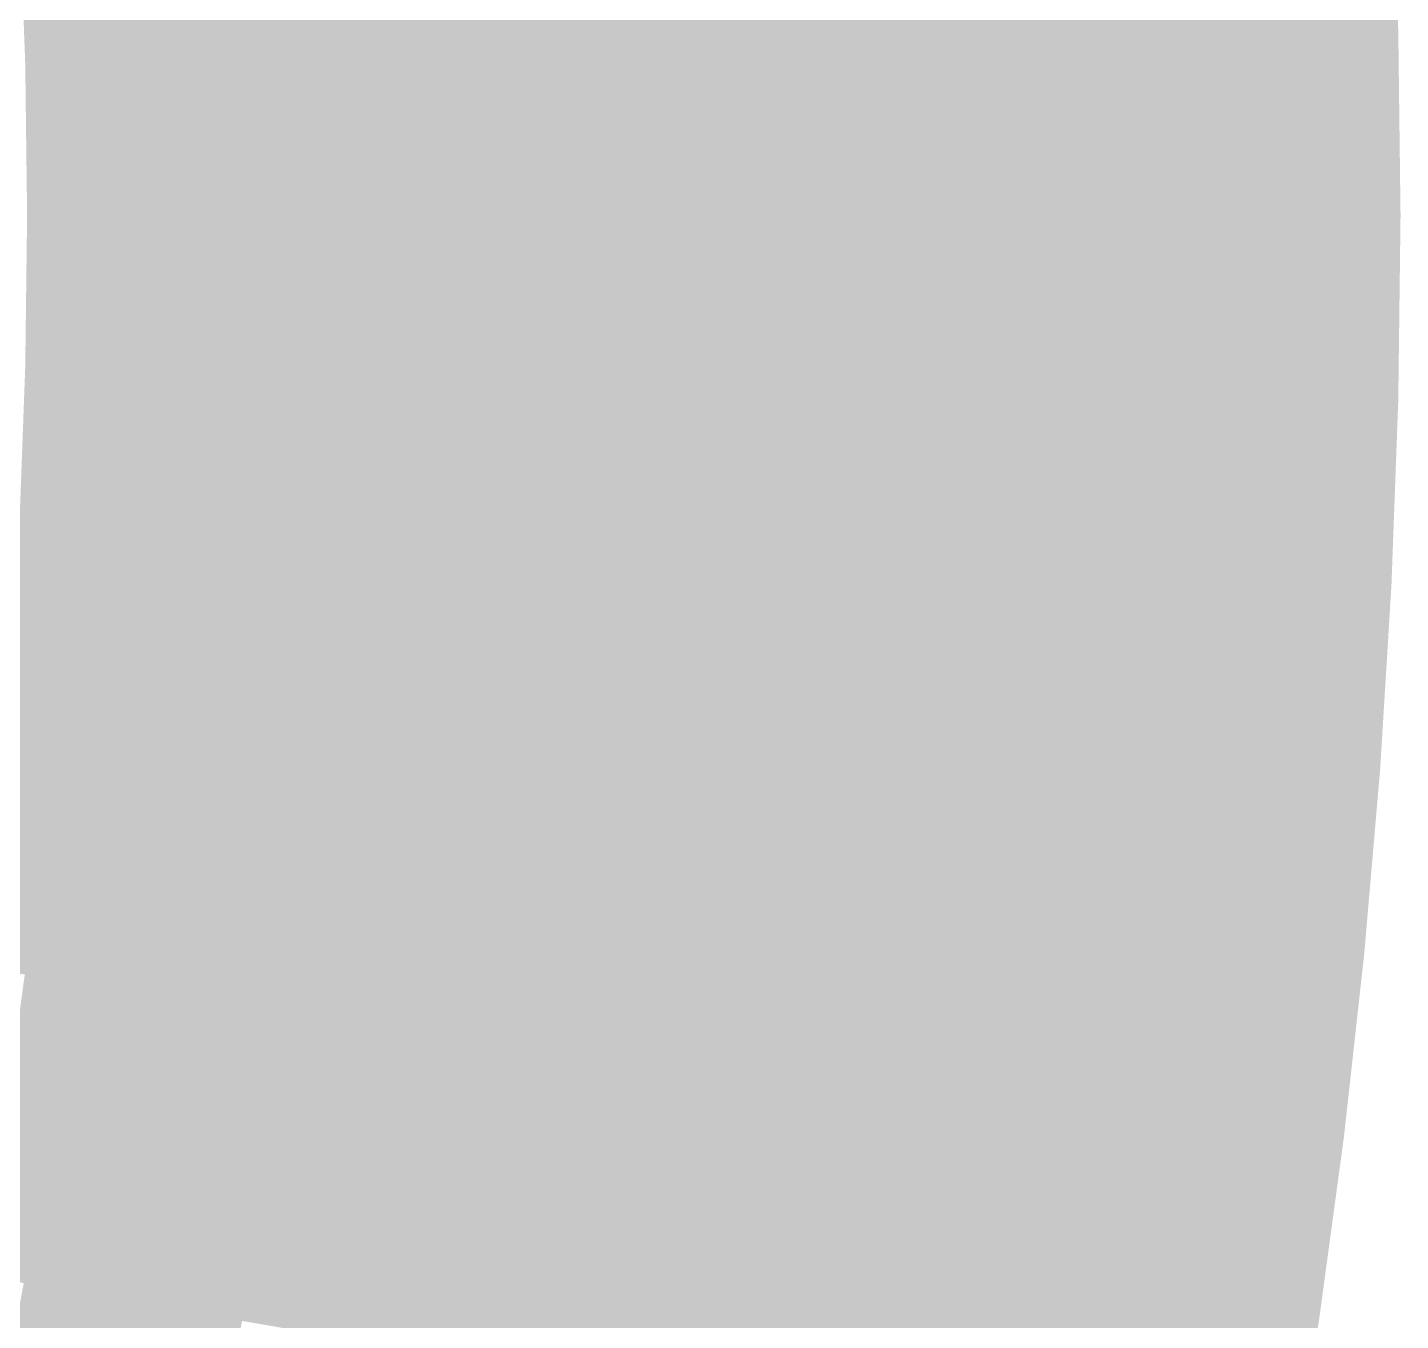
# Model space of a CAD drawing. Header units: inches. Extents: x -266 to 784, y -170 to 213.
# Drawn here: x 139.01 to 170, y -24.95 to 4.24 of the extents above; entities that cross this region are included whole.
import ezdxf

# ---------------------------------------------------------------- set-up
doc = ezdxf.new("R2010")
doc.units = ezdxf.units.IN
doc.header["$MEASUREMENT"] = 0

msp = doc.modelspace()

# ---------------------------------------------------------------- linework, layer by layer
at = {"color": 28, "true_color": 0x190c0c}
for points in [[(163.802455, 8.047099), (164.80125, 8.096166), (163.950606, 4.024761), (164.950305, 4.049303)], [(163.950606, 4.024761), (164.950305, 4.049303), (164, 0), (165, 0)], [(164, 0), (165, 0), (163.950606, -4.024762), (164.950305, -4.049303)], [(163.950606, -4.024762), (164.950305, -4.049303), (163.802455, -8.047099), (164.80125, -8.096166)], [(163.802455, -8.047099), (164.80125, -8.096166), (163.555635, -12.064588), (164.552925, -12.138153)]]:
    msp.add_solid(points, dxfattribs=at)
at = {"color": 28, "true_color": 0x140a0a}
for points in [[(164.80125, 8.096166), (165.800046, 8.145234), (164.950305, 4.049303), (165.950004, 4.073844)], [(164.950305, 4.049303), (165.950004, 4.073844), (165, 0), (166, 0)], [(165, 0), (166, 0), (164.950305, -4.049303), (165.950004, -4.073844)], [(164.950305, -4.049303), (165.950004, -4.073844), (164.80125, -8.096166), (165.800046, -8.145234)], [(164.80125, -8.096166), (165.800046, -8.145234), (164.552925, -12.138153), (165.550216, -12.211718)], [(164.552925, -12.138153), (165.550216, -12.211718), (164.20548, -16.172828), (165.200665, -16.270845)]]:
    msp.add_solid(points, dxfattribs=at)
at = {"color": 18, "true_color": 0x100808}
for points in [[(165.800046, 8.145234), (166.798841, 8.194302), (165.950004, 4.073844), (166.949703, 4.098385)], [(165.950004, 4.073844), (166.949703, 4.098385), (166, 0), (167, 0)], [(166, 0), (167, 0), (165.950004, -4.073844), (166.949703, -4.098385)], [(165.950004, -4.073844), (166.949703, -4.098385), (165.800046, -8.145234), (166.798841, -8.194302)], [(165.800046, -8.145234), (166.798841, -8.194302), (165.550216, -12.211718), (166.547506, -12.285282)], [(165.550216, -12.211718), (166.547506, -12.285282), (165.200665, -16.270845), (166.195849, -16.368862)], [(165.200665, -16.270845), (166.195849, -16.368862), (164.751603, -20.320172), (165.744082, -20.442583)]]:
    msp.add_solid(points, dxfattribs=at)
at = {"color": 18, "true_color": 0x0c0605}
msp.add_solid([(166.798841, 8.194302), (167.797637, 8.243369), (166.949703, 4.098385), (167.949402, 4.122926)], dxfattribs=at)
at = {"color": 18, "true_color": 0x080303}
for points in [[(167.797637, 8.243369), (168.796432, 8.292437), (167.949402, 4.122926), (168.9491, 4.147468)], [(167.949402, 4.122926), (168.9491, 4.147468), (168, 0), (169, 0)], [(168, 0), (169, 0), (167.949402, -4.122926), (168.9491, -4.147468)], [(167.949402, -4.122926), (168.9491, -4.147468), (167.797637, -8.243369), (168.796432, -8.292437)], [(167.797637, -8.243369), (168.796432, -8.292437), (167.544797, -12.358847), (168.542087, -12.432411)]]:
    msp.add_solid(points, dxfattribs=at)
at = {"color": 18, "true_color": 0x030101}
for points in [[(168.796432, 8.292437), (169.795228, 8.341505), (168.9491, 4.147468), (169.948799, 4.172009)], [(168.9491, 4.147468), (169.948799, 4.172009), (169, 0), (170, 0)], [(169, 0), (170, 0), (168.9491, -4.147468), (169.948799, -4.172009)], [(168.9491, -4.147468), (169.948799, -4.172009), (168.796432, -8.292437), (169.795228, -8.341505)], [(168.796432, -8.292437), (169.795228, -8.341505), (168.542087, -12.432411), (169.539378, -12.505976)], [(168.542087, -12.432411), (169.539378, -12.505976), (168.186219, -16.564897), (169.181404, -16.662914)], [(168.186219, -16.564897), (169.181404, -16.662914), (167.729041, -20.687404), (168.721521, -20.809815)], [(167.729041, -20.687404), (168.721521, -20.809815), (167.17083, -24.79745), (168.160007, -24.944181)], [(167.17083, -24.79745), (168.160007, -24.944181), (166.511922, -28.892559), (167.497199, -29.063521)]]:
    msp.add_solid(points, dxfattribs=at)
at = {"color": 19, "true_color": 0x361b1b}
for points in [[(156.810887, 7.703625), (157.809682, 7.752693), (156.952715, 3.852973), (157.952413, 3.877514)], [(156.952715, 3.852973), (157.952413, 3.877514), (157, 0), (158, 0)], [(157, 0), (158, 0), (156.952715, -3.852973), (157.952413, -3.877514)], [(156.952715, -3.852973), (157.952413, -3.877514), (156.810887, -7.703625), (157.809682, -7.752693)]]:
    msp.add_solid(points, dxfattribs=at)
at = {"color": 19, "true_color": 0x321919}
for points in [[(157.809682, 7.752693), (158.808478, 7.80176), (157.952413, 3.877514), (158.952112, 3.902055)], [(157.952413, 3.877514), (158.952112, 3.902055), (158, 0), (159, 0)], [(158, 0), (159, 0), (157.952413, -3.877514), (158.952112, -3.902055)], [(157.952413, -3.877514), (158.952112, -3.902055), (157.809682, -7.752693), (158.808478, -7.80176)]]:
    msp.add_solid(points, dxfattribs=at)
at = {"color": 19, "true_color": 0x2e1716}
msp.add_solid([(158.808478, 7.80176), (159.807273, 7.850828), (158.952112, 3.902055), (159.951811, 3.926597)], dxfattribs=at)
at = {"color": 28, "true_color": 0x2a1514}
msp.add_solid([(159.807273, 7.850828), (160.806068, 7.899896), (159.951811, 3.926597), (160.95151, 3.951138)], dxfattribs=at)
at = {"color": 28, "true_color": 0x251312}
msp.add_solid([(160.806068, 7.899896), (161.804864, 7.948963), (160.95151, 3.951138), (161.951209, 3.975679)], dxfattribs=at)
at = {"color": 28, "true_color": 0x211010}
for points in [[(161.804864, 7.948963), (162.803659, 7.998031), (161.951209, 3.975679), (162.950907, 4.00022)], [(161.951209, 3.975679), (162.950907, 4.00022), (162, 0), (163, 0)], [(162, 0), (163, 0), (161.951209, -3.975679), (162.950907, -4.00022)], [(161.951209, -3.975679), (162.950907, -4.00022), (161.804864, -7.948963), (162.803659, -7.998031)]]:
    msp.add_solid(points, dxfattribs=at)
at = {"color": 28, "true_color": 0x1d0e0e}
for points in [[(162.803659, 7.998031), (163.802455, 8.047099), (162.950907, 4.00022), (163.950606, 4.024761)], [(162.950907, 4.00022), (163.950606, 4.024761), (163, 0), (164, 0)], [(163, 0), (164, 0), (162.950907, -4.00022), (163.950606, -4.024762)], [(162.950907, -4.00022), (163.950606, -4.024762), (162.803659, -7.998031), (163.802455, -8.047099)]]:
    msp.add_solid(points, dxfattribs=at)
at = {"color": 19, "true_color": 0x502828}
for points in [[(150.818114, 7.409219), (151.816909, 7.458286), (150.954522, 3.705726), (151.95422, 3.730267)], [(150.954522, 3.705726), (151.95422, 3.730267), (151, 0), (152, 0)], [(151, 0), (152, 0), (150.954522, -3.705726), (151.95422, -3.730267)], [(150.954522, -3.705726), (151.95422, -3.730267), (150.818114, -7.409219), (151.816909, -7.458287)]]:
    msp.add_solid(points, dxfattribs=at)
at = {"color": 19, "true_color": 0x4c2625}
msp.add_solid([(151.816909, 7.458286), (152.815705, 7.507354), (151.95422, 3.730267), (152.953919, 3.754808)], dxfattribs=at)
at = {"color": 19, "true_color": 0x482423}
msp.add_solid([(152.815705, 7.507354), (153.8145, 7.556422), (152.953919, 3.754808), (153.953618, 3.779349)], dxfattribs=at)
at = {"color": 19, "true_color": 0x432221}
msp.add_solid([(153.8145, 7.556422), (154.813296, 7.60549), (153.953618, 3.779349), (154.953317, 3.80389)], dxfattribs=at)
at = {"color": 19, "true_color": 0x3f201f}
msp.add_solid([(154.813296, 7.60549), (155.812091, 7.654557), (154.953317, 3.80389), (155.953016, 3.828432)], dxfattribs=at)
at = {"color": 19, "true_color": 0x3b1e1d}
msp.add_solid([(155.812091, 7.654557), (156.810887, 7.703625), (155.953016, 3.828432), (156.952715, 3.852973)], dxfattribs=at)
at = {"color": 17, "true_color": 0x6a3634}
msp.add_solid([(144.825341, 7.114813), (145.824137, 7.16388), (144.956329, 3.558478), (145.956028, 3.583019)], dxfattribs=at)
at = {"color": 29, "true_color": 0x653332}
msp.add_solid([(145.824137, 7.16388), (146.822932, 7.212948), (145.956028, 3.583019), (146.955726, 3.607561)], dxfattribs=at)
at = {"color": 29, "true_color": 0x613130}
msp.add_solid([(146.822932, 7.212948), (147.821728, 7.262016), (146.955726, 3.607561), (147.955425, 3.632102)], dxfattribs=at)
at = {"color": 29, "true_color": 0x5d2f2e}
msp.add_solid([(147.821728, 7.262016), (148.820523, 7.311083), (147.955425, 3.632102), (148.955124, 3.656643)], dxfattribs=at)
at = {"color": 29, "true_color": 0x592d2c}
msp.add_solid([(148.820523, 7.311083), (149.819318, 7.360151), (148.955124, 3.656643), (149.954823, 3.681184)], dxfattribs=at)
at = {"color": 29, "true_color": 0x542b2a}
msp.add_solid([(149.819318, 7.360151), (150.818114, 7.409219), (149.954823, 3.681184), (150.954522, 3.705726)], dxfattribs=at)
at = {"color": 17, "true_color": 0x834341}
msp.add_solid([(138.832568, 6.820407), (139.831364, 6.869474), (138.958136, 3.411231), (139.957835, 3.435772)], dxfattribs=at)
at = {"color": 17, "true_color": 0x7f403f}
msp.add_solid([(139.831364, 6.869474), (140.830159, 6.918542), (139.957835, 3.435772), (140.957533, 3.460313)], dxfattribs=at)
at = {"color": 17, "true_color": 0x7b3e3d}
msp.add_solid([(140.830159, 6.918542), (141.828955, 6.96761), (140.957533, 3.460313), (141.957232, 3.484854)], dxfattribs=at)
at = {"color": 17, "true_color": 0x763c3b}
msp.add_solid([(141.828955, 6.96761), (142.82775, 7.016677), (141.957232, 3.484854), (142.956931, 3.509396)], dxfattribs=at)
at = {"color": 17, "true_color": 0x723a39}
msp.add_solid([(142.82775, 7.016677), (143.826546, 7.065745), (142.956931, 3.509396), (143.95663, 3.533937)], dxfattribs=at)
at = {"color": 17, "true_color": 0x6e3836}
msp.add_solid([(143.826546, 7.065745), (144.825341, 7.114813), (143.95663, 3.533937), (144.956329, 3.558478)], dxfattribs=at)
at = {"color": 18, "true_color": 0x0c0505}
for points in [[(166.949703, 4.098385), (167.949402, 4.122926), (167, 0), (168, 0)], [(167, 0), (168, 0), (166.949703, -4.098385), (167.949402, -4.122926)]]:
    msp.add_solid(points, dxfattribs=at)
at = {"color": 19, "true_color": 0x4c2525}
for points in [[(151.95422, 3.730267), (152.953919, 3.754808), (152, 0), (153, 0)], [(152, 0), (153, 0), (151.95422, -3.730267), (152.953919, -3.754808)]]:
    msp.add_solid(points, dxfattribs=at)
at = {"color": 19, "true_color": 0x482323}
for points in [[(152.953919, 3.754808), (153.953618, 3.779349), (153, 0), (154, 0)], [(153, 0), (154, 0), (152.953919, -3.754808), (153.953618, -3.779349)]]:
    msp.add_solid(points, dxfattribs=at)
at = {"color": 19, "true_color": 0x432121}
for points in [[(153.953618, 3.779349), (154.953317, 3.80389), (154, 0), (155, 0)], [(154, 0), (155, 0), (153.953618, -3.779349), (154.953317, -3.80389)]]:
    msp.add_solid(points, dxfattribs=at)
at = {"color": 19, "true_color": 0x3f1f1f}
for points in [[(154.953317, 3.80389), (155.953016, 3.828432), (155, 0), (156, 0)], [(155, 0), (156, 0), (154.953317, -3.80389), (155.953016, -3.828432)]]:
    msp.add_solid(points, dxfattribs=at)
at = {"color": 19, "true_color": 0x3b1d1d}
for points in [[(155.953016, 3.828432), (156.952715, 3.852973), (156, 0), (157, 0)], [(156, 0), (157, 0), (155.953016, -3.828432), (156.952715, -3.852973)]]:
    msp.add_solid(points, dxfattribs=at)
at = {"color": 28, "true_color": 0x2e1616}
for points in [[(158.952112, 3.902055), (159.951811, 3.926597), (159, 0), (160, 0)], [(159, 0), (160, 0), (158.952112, -3.902055), (159.951811, -3.926597)]]:
    msp.add_solid(points, dxfattribs=at)
at = {"color": 28, "true_color": 0x2a1414}
for points in [[(159.951811, 3.926597), (160.95151, 3.951138), (160, 0), (161, 0)], [(160, 0), (161, 0), (159.951811, -3.926597), (160.95151, -3.951138)]]:
    msp.add_solid(points, dxfattribs=at)
at = {"color": 28, "true_color": 0x251212}
for points in [[(160.95151, 3.951138), (161.951209, 3.975679), (161, 0), (162, 0)], [(161, 0), (162, 0), (160.95151, -3.951138), (161.951209, -3.975679)]]:
    msp.add_solid(points, dxfattribs=at)
at = {"color": 17, "true_color": 0x834141}
for points in [[(138.958136, 3.411231), (139.957835, 3.435772), (139, 0), (140, 0)], [(139, 0), (140, 0), (138.958136, -3.411231), (139.957835, -3.435772)]]:
    msp.add_solid(points, dxfattribs=at)
at = {"color": 17, "true_color": 0x7f3f3f}
for points in [[(139.957835, 3.435772), (140.957533, 3.460313), (140, 0), (141, 0)], [(140, 0), (141, 0), (139.957835, -3.435772), (140.957533, -3.460313)]]:
    msp.add_solid(points, dxfattribs=at)
at = {"color": 17, "true_color": 0x7b3d3d}
for points in [[(140.957533, 3.460313), (141.957232, 3.484854), (141, 0), (142, 0)], [(141, 0), (142, 0), (140.957533, -3.460313), (141.957232, -3.484854)]]:
    msp.add_solid(points, dxfattribs=at)
at = {"color": 17, "true_color": 0x763b3b}
for points in [[(141.957232, 3.484854), (142.956931, 3.509396), (142, 0), (143, 0)], [(142, 0), (143, 0), (141.957232, -3.484854), (142.956931, -3.509396)]]:
    msp.add_solid(points, dxfattribs=at)
at = {"color": 17, "true_color": 0x723939}
for points in [[(142.956931, 3.509396), (143.95663, 3.533937), (143, 0), (144, 0)], [(143, 0), (144, 0), (142.956931, -3.509396), (143.95663, -3.533937)]]:
    msp.add_solid(points, dxfattribs=at)
at = {"color": 17, "true_color": 0x6e3636}
for points in [[(143.95663, 3.533937), (144.956329, 3.558478), (144, 0), (145, 0)], [(144, 0), (145, 0), (143.95663, -3.533937), (144.956329, -3.558478)]]:
    msp.add_solid(points, dxfattribs=at)
at = {"color": 17, "true_color": 0x6a3434}
for points in [[(144.956329, 3.558478), (145.956028, 3.583019), (145, 0), (146, 0)], [(145, 0), (146, 0), (144.956329, -3.558478), (145.956028, -3.583019)]]:
    msp.add_solid(points, dxfattribs=at)
at = {"color": 29, "true_color": 0x653232}
for points in [[(145.956028, 3.583019), (146.955726, 3.607561), (146, 0), (147, 0)], [(146, 0), (147, 0), (145.956028, -3.583019), (146.955726, -3.607561)]]:
    msp.add_solid(points, dxfattribs=at)
at = {"color": 29, "true_color": 0x613030}
for points in [[(146.955726, 3.607561), (147.955425, 3.632102), (147, 0), (148, 0)], [(147, 0), (148, 0), (146.955726, -3.607561), (147.955425, -3.632102)]]:
    msp.add_solid(points, dxfattribs=at)
at = {"color": 29, "true_color": 0x5d2e2e}
for points in [[(147.955425, 3.632102), (148.955124, 3.656643), (148, 0), (149, 0)], [(148, 0), (149, 0), (147.955425, -3.632102), (148.955124, -3.656643)]]:
    msp.add_solid(points, dxfattribs=at)
at = {"color": 29, "true_color": 0x592c2c}
for points in [[(148.955124, 3.656643), (149.954823, 3.681184), (149, 0), (150, 0)], [(149, 0), (150, 0), (148.955124, -3.656643), (149.954823, -3.681184)]]:
    msp.add_solid(points, dxfattribs=at)
at = {"color": 19, "true_color": 0x542a2a}
for points in [[(149.954823, 3.681184), (150.954522, 3.705726), (150, 0), (151, 0)], [(150, 0), (151, 0), (149.954823, -3.681184), (150.954522, -3.705726)]]:
    msp.add_solid(points, dxfattribs=at)
at = {"color": 17, "true_color": 0x834143}
msp.add_solid([(138.958136, -3.411231), (139.957835, -3.435772), (138.832568, -6.820407), (139.831364, -6.869474)], dxfattribs=at)
at = {"color": 17, "true_color": 0x7f3f40}
msp.add_solid([(139.957835, -3.435772), (140.957533, -3.460313), (139.831364, -6.869474), (140.830159, -6.918542)], dxfattribs=at)
at = {"color": 17, "true_color": 0x7b3d3e}
msp.add_solid([(140.957533, -3.460313), (141.957232, -3.484854), (140.830159, -6.918542), (141.828955, -6.96761)], dxfattribs=at)
at = {"color": 17, "true_color": 0x763b3c}
msp.add_solid([(141.957232, -3.484854), (142.956931, -3.509396), (141.828955, -6.96761), (142.82775, -7.016677)], dxfattribs=at)
at = {"color": 17, "true_color": 0x72393a}
msp.add_solid([(142.956931, -3.509396), (143.95663, -3.533937), (142.82775, -7.016677), (143.826546, -7.065745)], dxfattribs=at)
at = {"color": 17, "true_color": 0x6e3638}
msp.add_solid([(143.95663, -3.533937), (144.956329, -3.558478), (143.826546, -7.065745), (144.825341, -7.114813)], dxfattribs=at)
at = {"color": 17, "true_color": 0x6a3436}
msp.add_solid([(144.956329, -3.558478), (145.956028, -3.583019), (144.825341, -7.114813), (145.824137, -7.16388)], dxfattribs=at)
at = {"color": 249, "true_color": 0x653233}
msp.add_solid([(145.956028, -3.583019), (146.955726, -3.607561), (145.824137, -7.16388), (146.822932, -7.212948)], dxfattribs=at)
at = {"color": 249, "true_color": 0x613031}
msp.add_solid([(146.955726, -3.607561), (147.955425, -3.632102), (146.822932, -7.212948), (147.821728, -7.262016)], dxfattribs=at)
at = {"color": 249, "true_color": 0x5d2e2f}
msp.add_solid([(147.955425, -3.632102), (148.955124, -3.656643), (147.821728, -7.262016), (148.820523, -7.311084)], dxfattribs=at)
at = {"color": 249, "true_color": 0x592c2d}
msp.add_solid([(148.955124, -3.656643), (149.954823, -3.681184), (148.820523, -7.311084), (149.819318, -7.360151)], dxfattribs=at)
at = {"color": 249, "true_color": 0x542a2b}
msp.add_solid([(149.954823, -3.681184), (150.954522, -3.705726), (149.819318, -7.360151), (150.818114, -7.409219)], dxfattribs=at)
at = {"color": 19, "true_color": 0x4c2526}
msp.add_solid([(151.95422, -3.730267), (152.953919, -3.754808), (151.816909, -7.458287), (152.815705, -7.507354)], dxfattribs=at)
at = {"color": 19, "true_color": 0x482324}
msp.add_solid([(152.953919, -3.754808), (153.953618, -3.779349), (152.815705, -7.507354), (153.8145, -7.556422)], dxfattribs=at)
at = {"color": 19, "true_color": 0x432122}
msp.add_solid([(153.953618, -3.779349), (154.953317, -3.80389), (153.8145, -7.556422), (154.813296, -7.60549)], dxfattribs=at)
at = {"color": 19, "true_color": 0x3f1f20}
for points in [[(154.953317, -3.80389), (155.953016, -3.828432), (154.813296, -7.60549), (155.812091, -7.654557)], [(154.813296, -7.60549), (155.812091, -7.654557), (154.580021, -11.402507), (155.577311, -11.476072)]]:
    msp.add_solid(points, dxfattribs=at)
at = {"color": 19, "true_color": 0x3b1d1e}
for points in [[(155.953016, -3.828432), (156.952715, -3.852973), (155.812091, -7.654557), (156.810887, -7.703625)], [(155.812091, -7.654557), (156.810887, -7.703625), (155.577311, -11.476072), (156.574602, -11.549637)]]:
    msp.add_solid(points, dxfattribs=at)
at = {"color": 19, "true_color": 0x2e1617}
msp.add_solid([(158.952112, -3.902055), (159.951811, -3.926597), (158.808478, -7.80176), (159.807273, -7.850828)], dxfattribs=at)
at = {"color": 248, "true_color": 0x2a1415}
for points in [[(159.951811, -3.926597), (160.95151, -3.951138), (159.807273, -7.850828), (160.806068, -7.899896)], [(159.807273, -7.850828), (160.806068, -7.899896), (159.566473, -11.77033), (160.563764, -11.843895)]]:
    msp.add_solid(points, dxfattribs=at)
at = {"color": 248, "true_color": 0x251213}
for points in [[(160.95151, -3.951138), (161.951209, -3.975679), (160.806068, -7.899896), (161.804864, -7.948963)], [(160.806068, -7.899896), (161.804864, -7.948963), (160.563764, -11.843895), (161.561054, -11.917459)]]:
    msp.add_solid(points, dxfattribs=at)
at = {"color": 18, "true_color": 0x0c0506}
for points in [[(166.949703, -4.098385), (167.949402, -4.122926), (166.798841, -8.194302), (167.797637, -8.243369)], [(166.798841, -8.194302), (167.797637, -8.243369), (166.547506, -12.285282), (167.544797, -12.358847)], [(166.547506, -12.285282), (167.544797, -12.358847), (166.195849, -16.368862), (167.191034, -16.46688)], [(166.195849, -16.368862), (167.191034, -16.46688), (165.744082, -20.442583), (166.736562, -20.564993)], [(165.744082, -20.442583), (166.736562, -20.564993), (165.192477, -24.503989), (166.181654, -24.65072)], [(165.192477, -24.503989), (166.181654, -24.65072), (164.541366, -28.550635), (165.526644, -28.721597)]]:
    msp.add_solid(points, dxfattribs=at)
at = {"color": 17, "true_color": 0x834144}
msp.add_solid([(138.832568, -6.820407), (139.831364, -6.869474), (138.623373, -10.225474), (139.620664, -10.299039)], dxfattribs=at)
at = {"color": 17, "true_color": 0x7f3f42}
msp.add_solid([(139.831364, -6.869474), (140.830159, -6.918542), (139.620664, -10.299039), (140.617954, -10.372603)], dxfattribs=at)
at = {"color": 17, "true_color": 0x7b3d40}
msp.add_solid([(140.830159, -6.918542), (141.828955, -6.96761), (140.617954, -10.372603), (141.615245, -10.446168)], dxfattribs=at)
at = {"color": 17, "true_color": 0x763b3e}
msp.add_solid([(141.828955, -6.96761), (142.82775, -7.016677), (141.615245, -10.446168), (142.612535, -10.519733)], dxfattribs=at)
at = {"color": 17, "true_color": 0x72393b}
msp.add_solid([(142.82775, -7.016677), (143.826546, -7.065745), (142.612535, -10.519733), (143.609826, -10.593297)], dxfattribs=at)
at = {"color": 17, "true_color": 0x6e3639}
msp.add_solid([(143.826546, -7.065745), (144.825341, -7.114813), (143.609826, -10.593297), (144.607116, -10.666862)], dxfattribs=at)
at = {"color": 17, "true_color": 0x6a3437}
msp.add_solid([(144.825341, -7.114813), (145.824137, -7.16388), (144.607116, -10.666862), (145.604407, -10.740426)], dxfattribs=at)
at = {"color": 239, "true_color": 0x653235}
msp.add_solid([(145.824137, -7.16388), (146.822932, -7.212948), (145.604407, -10.740426), (146.601697, -10.813991)], dxfattribs=at)
at = {"color": 249, "true_color": 0x613032}
msp.add_solid([(146.822932, -7.212948), (147.821728, -7.262016), (146.601697, -10.813991), (147.598988, -10.887555)], dxfattribs=at)
at = {"color": 249, "true_color": 0x5d2e30}
msp.add_solid([(147.821728, -7.262016), (148.820523, -7.311084), (147.598988, -10.887555), (148.596278, -10.96112)], dxfattribs=at)
at = {"color": 249, "true_color": 0x592c2e}
msp.add_solid([(148.820523, -7.311084), (149.819318, -7.360151), (148.596278, -10.96112), (149.593568, -11.034685)], dxfattribs=at)
at = {"color": 249, "true_color": 0x542a2c}
msp.add_solid([(149.819318, -7.360151), (150.818114, -7.409219), (149.593568, -11.034685), (150.590859, -11.108249)], dxfattribs=at)
at = {"color": 19, "true_color": 0x502829}
msp.add_solid([(150.818114, -7.409219), (151.816909, -7.458287), (150.590859, -11.108249), (151.588149, -11.181814)], dxfattribs=at)
at = {"color": 19, "true_color": 0x4c2527}
msp.add_solid([(151.816909, -7.458287), (152.815705, -7.507354), (151.588149, -11.181814), (152.58544, -11.255378)], dxfattribs=at)
at = {"color": 19, "true_color": 0x482325}
msp.add_solid([(152.815705, -7.507354), (153.8145, -7.556422), (152.58544, -11.255378), (153.58273, -11.328943)], dxfattribs=at)
at = {"color": 19, "true_color": 0x432123}
msp.add_solid([(153.8145, -7.556422), (154.813296, -7.60549), (153.58273, -11.328943), (154.580021, -11.402507)], dxfattribs=at)
at = {"color": 19, "true_color": 0x361b1c}
msp.add_solid([(156.810887, -7.703625), (157.809682, -7.752693), (156.574602, -11.549637), (157.571892, -11.623201)], dxfattribs=at)
at = {"color": 19, "true_color": 0x32191a}
for points in [[(157.809682, -7.752693), (158.808478, -7.80176), (157.571892, -11.623201), (158.569183, -11.696766)], [(157.571892, -11.623201), (158.569183, -11.696766), (157.239187, -15.486708), (158.234372, -15.584725)]]:
    msp.add_solid(points, dxfattribs=at)
at = {"color": 19, "true_color": 0x2e1618}
for points in [[(158.808478, -7.80176), (159.807273, -7.850828), (158.569183, -11.696766), (159.566473, -11.77033)], [(158.569183, -11.696766), (159.566473, -11.77033), (158.234372, -15.584725), (159.229556, -15.682742)]]:
    msp.add_solid(points, dxfattribs=at)
at = {"color": 248, "true_color": 0x211011}
for points in [[(161.804864, -7.948963), (162.803659, -7.998031), (161.561054, -11.917459), (162.558344, -11.991024)], [(161.561054, -11.917459), (162.558344, -11.991024), (161.219926, -15.878777), (162.21511, -15.976794)]]:
    msp.add_solid(points, dxfattribs=at)
at = {"color": 248, "true_color": 0x1d0e0f}
for points in [[(162.803659, -7.998031), (163.802455, -8.047099), (162.558344, -11.991024), (163.555635, -12.064588)], [(162.558344, -11.991024), (163.555635, -12.064588), (162.21511, -15.976794), (163.210295, -16.074811)], [(162.21511, -15.976794), (163.210295, -16.074811), (161.774164, -19.95294), (162.766644, -20.075351)]]:
    msp.add_solid(points, dxfattribs=at)
at = {"color": 17, "true_color": 0x834146}
msp.add_solid([(138.623373, -10.225474), (139.620664, -10.299039), (138.330677, -13.624383), (139.325862, -13.7224)], dxfattribs=at)
at = {"color": 17, "true_color": 0x7f3f44}
msp.add_solid([(139.620664, -10.299039), (140.617954, -10.372603), (139.325862, -13.7224), (140.321046, -13.820417)], dxfattribs=at)
at = {"color": 17, "true_color": 0x7b3d41}
msp.add_solid([(140.617954, -10.372603), (141.615245, -10.446168), (140.321046, -13.820417), (141.316231, -13.918434)], dxfattribs=at)
at = {"color": 17, "true_color": 0x763b3f}
msp.add_solid([(141.615245, -10.446168), (142.612535, -10.519733), (141.316231, -13.918434), (142.311416, -14.016451)], dxfattribs=at)
at = {"color": 17, "true_color": 0x72393d}
msp.add_solid([(142.612535, -10.519733), (143.609826, -10.593297), (142.311416, -14.016451), (143.306601, -14.114468)], dxfattribs=at)
at = {"color": 17, "true_color": 0x6e363a}
msp.add_solid([(143.609826, -10.593297), (144.607116, -10.666862), (143.306601, -14.114468), (144.301785, -14.212485)], dxfattribs=at)
at = {"color": 17, "true_color": 0x6a3438}
msp.add_solid([(144.607116, -10.666862), (145.604407, -10.740426), (144.301785, -14.212485), (145.29697, -14.310503)], dxfattribs=at)
at = {"color": 239, "true_color": 0x653236}
msp.add_solid([(145.604407, -10.740426), (146.601697, -10.813991), (145.29697, -14.310503), (146.292155, -14.40852)], dxfattribs=at)
at = {"color": 239, "true_color": 0x613034}
msp.add_solid([(146.601697, -10.813991), (147.598988, -10.887555), (146.292155, -14.40852), (147.28734, -14.506537)], dxfattribs=at)
at = {"color": 249, "true_color": 0x5d2e31}
msp.add_solid([(147.598988, -10.887555), (148.596278, -10.96112), (147.28734, -14.506537), (148.282524, -14.604554)], dxfattribs=at)
at = {"color": 249, "true_color": 0x592c2f}
msp.add_solid([(148.596278, -10.96112), (149.593568, -11.034685), (148.282524, -14.604554), (149.277709, -14.702571)], dxfattribs=at)
at = {"color": 249, "true_color": 0x542a2d}
msp.add_solid([(149.593568, -11.034685), (150.590859, -11.108249), (149.277709, -14.702571), (150.272894, -14.800588)], dxfattribs=at)
at = {"color": 19, "true_color": 0x50282a}
msp.add_solid([(150.590859, -11.108249), (151.588149, -11.181814), (150.272894, -14.800588), (151.268078, -14.898605)], dxfattribs=at)
at = {"color": 19, "true_color": 0x4c2528}
msp.add_solid([(151.588149, -11.181814), (152.58544, -11.255378), (151.268078, -14.898605), (152.263263, -14.996622)], dxfattribs=at)
at = {"color": 19, "true_color": 0x482326}
msp.add_solid([(152.58544, -11.255378), (153.58273, -11.328943), (152.263263, -14.996622), (153.258448, -15.09464)], dxfattribs=at)
at = {"color": 19, "true_color": 0x432124}
for points in [[(153.58273, -11.328943), (154.580021, -11.402507), (153.258448, -15.09464), (154.253633, -15.192657)], [(153.258448, -15.09464), (154.253633, -15.192657), (152.841848, -18.851244), (153.834328, -18.973655)]]:
    msp.add_solid(points, dxfattribs=at)
at = {"color": 19, "true_color": 0x3f1f21}
msp.add_solid([(154.580021, -11.402507), (155.577311, -11.476072), (154.253633, -15.192657), (155.248817, -15.290674)], dxfattribs=at)
at = {"color": 19, "true_color": 0x3b1d1f}
msp.add_solid([(155.577311, -11.476072), (156.574602, -11.549637), (155.248817, -15.290674), (156.244002, -15.388691)], dxfattribs=at)
at = {"color": 19, "true_color": 0x361b1d}
for points in [[(156.574602, -11.549637), (157.571892, -11.623201), (156.244002, -15.388691), (157.239187, -15.486708)], [(156.244002, -15.388691), (157.239187, -15.486708), (155.819287, -19.218476), (156.811766, -19.340887)]]:
    msp.add_solid(points, dxfattribs=at)
at = {"color": 248, "true_color": 0x2a1416}
for points in [[(159.566473, -11.77033), (160.563764, -11.843895), (159.229556, -15.682742), (160.224741, -15.78076)], [(159.229556, -15.682742), (160.224741, -15.78076), (158.796726, -19.585708), (159.789205, -19.708119)]]:
    msp.add_solid(points, dxfattribs=at)
at = {"color": 248, "true_color": 0x251214}
for points in [[(160.563764, -11.843895), (161.561054, -11.917459), (160.224741, -15.78076), (161.219926, -15.878777)], [(160.224741, -15.78076), (161.219926, -15.878777), (159.789205, -19.708119), (160.781685, -19.830529)], [(159.789205, -19.708119), (160.781685, -19.830529), (159.257418, -23.623606), (160.246595, -23.770337)]]:
    msp.add_solid(points, dxfattribs=at)
at = {"color": 248, "true_color": 0x190c0d}
for points in [[(163.555635, -12.064588), (164.552925, -12.138153), (163.210295, -16.074811), (164.20548, -16.172828)], [(163.210295, -16.074811), (164.20548, -16.172828), (162.766644, -20.075351), (163.759123, -20.197761)], [(162.766644, -20.075351), (163.759123, -20.197761), (162.224948, -24.063798), (163.214124, -24.210528)]]:
    msp.add_solid(points, dxfattribs=at)
at = {"color": 18, "true_color": 0x080304}
for points in [[(167.544797, -12.358847), (168.542087, -12.432411), (167.191034, -16.46688), (168.186219, -16.564897)], [(167.191034, -16.46688), (168.186219, -16.564897), (166.736562, -20.564993), (167.729041, -20.687404)], [(166.736562, -20.564993), (167.729041, -20.687404), (166.181654, -24.65072), (167.17083, -24.79745)], [(166.181654, -24.65072), (167.17083, -24.79745), (165.526644, -28.721597), (166.511922, -28.892559)]]:
    msp.add_solid(points, dxfattribs=at)
at = {"color": 17, "true_color": 0x834147}
msp.add_solid([(138.330677, -13.624383), (139.325862, -13.7224), (137.954655, -17.015084), (138.947135, -17.137495)], dxfattribs=at)
at = {"color": 17, "true_color": 0x7f3f45}
msp.add_solid([(139.325862, -13.7224), (140.321046, -13.820417), (138.947135, -17.137495), (139.939614, -17.259905)], dxfattribs=at)
at = {"color": 17, "true_color": 0x7b3d43}
msp.add_solid([(140.321046, -13.820417), (141.316231, -13.918434), (139.939614, -17.259905), (140.932094, -17.382316)], dxfattribs=at)
at = {"color": 17, "true_color": 0x763b40}
msp.add_solid([(141.316231, -13.918434), (142.311416, -14.016451), (140.932094, -17.382316), (141.924573, -17.504727)], dxfattribs=at)
at = {"color": 17, "true_color": 0x72393e}
msp.add_solid([(142.311416, -14.016451), (143.306601, -14.114468), (141.924573, -17.504727), (142.917053, -17.627137)], dxfattribs=at)
at = {"color": 17, "true_color": 0x6e363c}
msp.add_solid([(143.306601, -14.114468), (144.301785, -14.212485), (142.917053, -17.627137), (143.909533, -17.749548)], dxfattribs=at)
at = {"color": 17, "true_color": 0x6a3439}
msp.add_solid([(144.301785, -14.212485), (145.29697, -14.310503), (143.909533, -17.749548), (144.902012, -17.871959)], dxfattribs=at)
at = {"color": 239, "true_color": 0x653237}
msp.add_solid([(145.29697, -14.310503), (146.292155, -14.40852), (144.902012, -17.871959), (145.894492, -17.994369)], dxfattribs=at)
at = {"color": 239, "true_color": 0x613035}
msp.add_solid([(146.292155, -14.40852), (147.28734, -14.506537), (145.894492, -17.994369), (146.886971, -18.11678)], dxfattribs=at)
at = {"color": 249, "true_color": 0x5d2e32}
msp.add_solid([(147.28734, -14.506537), (148.282524, -14.604554), (146.886971, -18.11678), (147.879451, -18.239191)], dxfattribs=at)
at = {"color": 249, "true_color": 0x592c30}
msp.add_solid([(148.282524, -14.604554), (149.277709, -14.702571), (147.879451, -18.239191), (148.87193, -18.361601)], dxfattribs=at)
at = {"color": 249, "true_color": 0x542a2e}
msp.add_solid([(149.277709, -14.702571), (150.272894, -14.800588), (148.87193, -18.361601), (149.86441, -18.484012)], dxfattribs=at)
at = {"color": 249, "true_color": 0x50282b}
msp.add_solid([(150.272894, -14.800588), (151.268078, -14.898605), (149.86441, -18.484012), (150.856889, -18.606423)], dxfattribs=at)
at = {"color": 19, "true_color": 0x4c2529}
msp.add_solid([(151.268078, -14.898605), (152.263263, -14.996622), (150.856889, -18.606423), (151.849369, -18.728833)], dxfattribs=at)
at = {"color": 19, "true_color": 0x482327}
msp.add_solid([(152.263263, -14.996622), (153.258448, -15.09464), (151.849369, -18.728833), (152.841848, -18.851244)], dxfattribs=at)
at = {"color": 19, "true_color": 0x3f1f22}
msp.add_solid([(154.253633, -15.192657), (155.248817, -15.290674), (153.834328, -18.973655), (154.826807, -19.096065)], dxfattribs=at)
at = {"color": 19, "true_color": 0x3b1d20}
for points in [[(155.248817, -15.290674), (156.244002, -15.388691), (154.826807, -19.096065), (155.819287, -19.218476)], [(154.826807, -19.096065), (155.819287, -19.218476), (154.311536, -22.889954), (155.300712, -23.036685)]]:
    msp.add_solid(points, dxfattribs=at)
at = {"color": 19, "true_color": 0x32191b}
msp.add_solid([(157.239187, -15.486708), (158.234372, -15.584725), (156.811766, -19.340887), (157.804246, -19.463297)], dxfattribs=at)
at = {"color": 19, "true_color": 0x2e1619}
for points in [[(158.234372, -15.584725), (159.229556, -15.682742), (157.804246, -19.463297), (158.796726, -19.585708)], [(157.804246, -19.463297), (158.796726, -19.585708), (157.279065, -23.330145), (158.268242, -23.476876)]]:
    msp.add_solid(points, dxfattribs=at)
at = {"color": 248, "true_color": 0x211012}
for points in [[(161.219926, -15.878777), (162.21511, -15.976794), (160.781685, -19.830529), (161.774164, -19.95294)], [(160.781685, -19.830529), (161.774164, -19.95294), (160.246595, -23.770337), (161.235771, -23.917067)], [(160.246595, -23.770337), (161.235771, -23.917067), (159.614978, -27.695826), (160.600256, -27.866788)]]:
    msp.add_solid(points, dxfattribs=at)
at = {"color": 248, "true_color": 0x140a0b}
for points in [[(164.20548, -16.172828), (165.200665, -16.270845), (163.759123, -20.197761), (164.751603, -20.320172)], [(163.759123, -20.197761), (164.751603, -20.320172), (163.214124, -24.210528), (164.203301, -24.357259)], [(163.214124, -24.210528), (164.203301, -24.357259), (162.570811, -28.208712), (163.556089, -28.379674)]]:
    msp.add_solid(points, dxfattribs=at)
at = {"color": 17, "true_color": 0x7f3f46}
msp.add_solid([(138.947135, -17.137495), (139.939614, -17.259905), (138.484711, -20.542266), (139.473888, -20.688997)], dxfattribs=at)
at = {"color": 17, "true_color": 0x7b3d44}
msp.add_solid([(139.939614, -17.259905), (140.932094, -17.382316), (139.473888, -20.688997), (140.463064, -20.835727)], dxfattribs=at)
at = {"color": 17, "true_color": 0x763b42}
msp.add_solid([(140.932094, -17.382316), (141.924573, -17.504727), (140.463064, -20.835727), (141.452241, -20.982458)], dxfattribs=at)
at = {"color": 17, "true_color": 0x72393f}
msp.add_solid([(141.924573, -17.504727), (142.917053, -17.627137), (141.452241, -20.982458), (142.441417, -21.129188)], dxfattribs=at)
at = {"color": 17, "true_color": 0x6e363d}
msp.add_solid([(142.917053, -17.627137), (143.909533, -17.749548), (142.441417, -21.129188), (143.430594, -21.275919)], dxfattribs=at)
at = {"color": 17, "true_color": 0x6a343b}
msp.add_solid([(143.909533, -17.749548), (144.902012, -17.871959), (143.430594, -21.275919), (144.41977, -21.422649)], dxfattribs=at)
at = {"color": 239, "true_color": 0x653238}
msp.add_solid([(144.902012, -17.871959), (145.894492, -17.994369), (144.41977, -21.422649), (145.408947, -21.56938)], dxfattribs=at)
at = {"color": 239, "true_color": 0x613036}
msp.add_solid([(145.894492, -17.994369), (146.886971, -18.11678), (145.408947, -21.56938), (146.398123, -21.71611)], dxfattribs=at)
at = {"color": 249, "true_color": 0x5d2e33}
msp.add_solid([(146.886971, -18.11678), (147.879451, -18.239191), (146.398123, -21.71611), (147.3873, -21.862841)], dxfattribs=at)
at = {"color": 249, "true_color": 0x592c31}
msp.add_solid([(147.879451, -18.239191), (148.87193, -18.361601), (147.3873, -21.862841), (148.376476, -22.009571)], dxfattribs=at)
at = {"color": 249, "true_color": 0x542a2f}
msp.add_solid([(148.87193, -18.361601), (149.86441, -18.484012), (148.376476, -22.009571), (149.365653, -22.156302)], dxfattribs=at)
at = {"color": 249, "true_color": 0x50282c}
msp.add_solid([(149.86441, -18.484012), (150.856889, -18.606423), (149.365653, -22.156302), (150.35483, -22.303032)], dxfattribs=at)
at = {"color": 19, "true_color": 0x4c252a}
msp.add_solid([(150.856889, -18.606423), (151.849369, -18.728833), (150.35483, -22.303032), (151.344006, -22.449763)], dxfattribs=at)
at = {"color": 19, "true_color": 0x482328}
for points in [[(151.849369, -18.728833), (152.841848, -18.851244), (151.344006, -22.449763), (152.333183, -22.596493)], [(151.344006, -22.449763), (152.333183, -22.596493), (150.747479, -26.157169), (151.732757, -26.328131)]]:
    msp.add_solid(points, dxfattribs=at)
at = {"color": 19, "true_color": 0x432125}
msp.add_solid([(152.841848, -18.851244), (153.834328, -18.973655), (152.333183, -22.596493), (153.322359, -22.743224)], dxfattribs=at)
at = {"color": 19, "true_color": 0x3f1f23}
for points in [[(153.834328, -18.973655), (154.826807, -19.096065), (153.322359, -22.743224), (154.311536, -22.889954)], [(153.322359, -22.743224), (154.311536, -22.889954), (152.718035, -26.499093), (153.703312, -26.670055)]]:
    msp.add_solid(points, dxfattribs=at)
at = {"color": 19, "true_color": 0x361b1e}
msp.add_solid([(155.819287, -19.218476), (156.811766, -19.340887), (155.300712, -23.036685), (156.289889, -23.183415)], dxfattribs=at)
at = {"color": 19, "true_color": 0x32191c}
for points in [[(156.811766, -19.340887), (157.804246, -19.463297), (156.289889, -23.183415), (157.279065, -23.330145)], [(156.289889, -23.183415), (157.279065, -23.330145), (155.673867, -27.011978), (156.659145, -27.18294)]]:
    msp.add_solid(points, dxfattribs=at)
at = {"color": 248, "true_color": 0x2a1417}
for points in [[(158.796726, -19.585708), (159.789205, -19.708119), (158.268242, -23.476876), (159.257418, -23.623606)], [(158.268242, -23.476876), (159.257418, -23.623606), (157.644423, -27.353902), (158.6297, -27.524864)]]:
    msp.add_solid(points, dxfattribs=at)
at = {"color": 248, "true_color": 0x1d0e10}
for points in [[(161.774164, -19.95294), (162.766644, -20.075351), (161.235771, -23.917067), (162.224948, -24.063798)], [(161.235771, -23.917067), (162.224948, -24.063798), (160.600256, -27.866788), (161.585533, -28.03775)]]:
    msp.add_solid(points, dxfattribs=at)
at = {"color": 18, "true_color": 0x100809}
for points in [[(164.751603, -20.320172), (165.744082, -20.442583), (164.203301, -24.357259), (165.192477, -24.503989)], [(164.203301, -24.357259), (165.192477, -24.503989), (163.556089, -28.379674), (164.541366, -28.550635)]]:
    msp.add_solid(points, dxfattribs=at)
at = {"color": 247, "true_color": 0x7f3f48}
msp.add_solid([(138.484711, -20.542266), (139.473888, -20.688997), (137.93887, -23.934664), (138.924148, -24.105626)], dxfattribs=at)
at = {"color": 17, "true_color": 0x7b3d46}
msp.add_solid([(139.473888, -20.688997), (140.463064, -20.835727), (138.924148, -24.105626), (139.909425, -24.276588)], dxfattribs=at)
at = {"color": 17, "true_color": 0x763b43}
msp.add_solid([(140.463064, -20.835727), (141.452241, -20.982458), (139.909425, -24.276588), (140.894703, -24.44755)], dxfattribs=at)
at = {"color": 17, "true_color": 0x723941}
msp.add_solid([(141.452241, -20.982458), (142.441417, -21.129188), (140.894703, -24.44755), (141.87998, -24.618512)], dxfattribs=at)
at = {"color": 17, "true_color": 0x6e363e}
msp.add_solid([(142.441417, -21.129188), (143.430594, -21.275919), (141.87998, -24.618512), (142.865258, -24.789474)], dxfattribs=at)
at = {"color": 17, "true_color": 0x6a343c}
msp.add_solid([(143.430594, -21.275919), (144.41977, -21.422649), (142.865258, -24.789474), (143.850536, -24.960436)], dxfattribs=at)
at = {"color": 239, "true_color": 0x653239}
msp.add_solid([(144.41977, -21.422649), (145.408947, -21.56938), (143.850536, -24.960436), (144.835813, -25.131398)], dxfattribs=at)
at = {"color": 239, "true_color": 0x613037}
msp.add_solid([(145.408947, -21.56938), (146.398123, -21.71611), (144.835813, -25.131398), (145.821091, -25.30236)], dxfattribs=at)
at = {"color": 239, "true_color": 0x5d2e35}
msp.add_solid([(146.398123, -21.71611), (147.3873, -21.862841), (145.821091, -25.30236), (146.806369, -25.473321)], dxfattribs=at)
at = {"color": 249, "true_color": 0x592c32}
msp.add_solid([(147.3873, -21.862841), (148.376476, -22.009571), (146.806369, -25.473321), (147.791646, -25.644283)], dxfattribs=at)
at = {"color": 249, "true_color": 0x542a30}
msp.add_solid([(148.376476, -22.009571), (149.365653, -22.156302), (147.791646, -25.644283), (148.776924, -25.815245)], dxfattribs=at)
at = {"color": 249, "true_color": 0x50282d}
msp.add_solid([(149.365653, -22.156302), (150.35483, -22.303032), (148.776924, -25.815245), (149.762202, -25.986207)], dxfattribs=at)
at = {"color": 249, "true_color": 0x4c252b}
msp.add_solid([(150.35483, -22.303032), (151.344006, -22.449763), (149.762202, -25.986207), (150.747479, -26.157169)], dxfattribs=at)
at = {"color": 19, "true_color": 0x432126}
msp.add_solid([(152.333183, -22.596493), (153.322359, -22.743224), (151.732757, -26.328131), (152.718035, -26.499093)], dxfattribs=at)
at = {"color": 19, "true_color": 0x3b1d21}
msp.add_solid([(154.311536, -22.889954), (155.300712, -23.036685), (153.703312, -26.670055), (154.68859, -26.841017)], dxfattribs=at)
at = {"color": 19, "true_color": 0x361b1f}
msp.add_solid([(155.300712, -23.036685), (156.289889, -23.183415), (154.68859, -26.841017), (155.673867, -27.011978)], dxfattribs=at)
at = {"color": 19, "true_color": 0x2e161a}
msp.add_solid([(157.279065, -23.330145), (158.268242, -23.476876), (156.659145, -27.18294), (157.644423, -27.353902)], dxfattribs=at)
at = {"color": 248, "true_color": 0x251215}
msp.add_solid([(159.257418, -23.623606), (160.246595, -23.770337), (158.6297, -27.524864), (159.614978, -27.695826)], dxfattribs=at)
at = {"color": 17, "true_color": 0x7b3d47}
msp.add_solid([(138.924148, -24.105626), (139.909425, -24.276588), (138.290725, -27.507735), (139.27151, -27.702826)], dxfattribs=at)
at = {"color": 248, "true_color": 0x190c0e}
msp.add_solid([(162.224948, -24.063798), (163.214124, -24.210528), (161.585533, -28.03775), (162.570811, -28.208712)], dxfattribs=at)
at = {"color": 17, "true_color": 0x763b45}
msp.add_solid([(139.909425, -24.276588), (140.894703, -24.44755), (139.27151, -27.702826), (140.252295, -27.897916)], dxfattribs=at)
at = {"color": 17, "true_color": 0x723942}
msp.add_solid([(140.894703, -24.44755), (141.87998, -24.618512), (140.252295, -27.897916), (141.23308, -28.093006)], dxfattribs=at)
at = {"color": 17, "true_color": 0x6e3640}
msp.add_solid([(141.87998, -24.618512), (142.865258, -24.789474), (141.23308, -28.093006), (142.213866, -28.288097)], dxfattribs=at)
at = {"color": 17, "true_color": 0x6a343d}
msp.add_solid([(142.865258, -24.789474), (143.850536, -24.960436), (142.213866, -28.288097), (143.194651, -28.483187)], dxfattribs=at)

doc.saveas('drawing.dxf')
